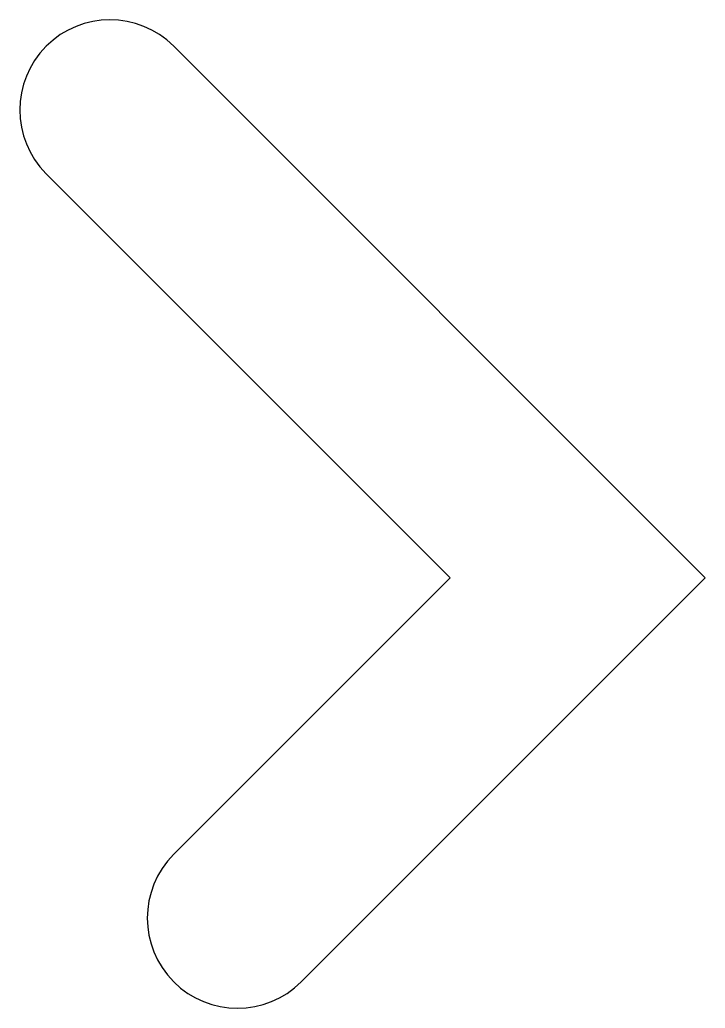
# Model space of a CAD drawing. Header units: millimetres. Extents: x 0.58 to 6.28, y -9.32 to -1.1.
import ezdxf

# ---------------------------------------------------------------- set-up
doc = ezdxf.new("R2010")
doc.units = ezdxf.units.MM
doc.layers.get('0').update_dxf_attribs({"linetype": 'CONTINUOUS'})

msp = doc.modelspace()

# ---------------------------------------------------------------- linework, layer by layer
msp.add_lwpolyline([(1.858, -8.0413, 1), (2.9187, -9.1019), (6.2774, -5.7432), (1.858, -1.3237, 1), (0.7974, -2.3844), (4.1561, -5.7432)], format="xyb", close=True)

doc.saveas('drawing.dxf')
